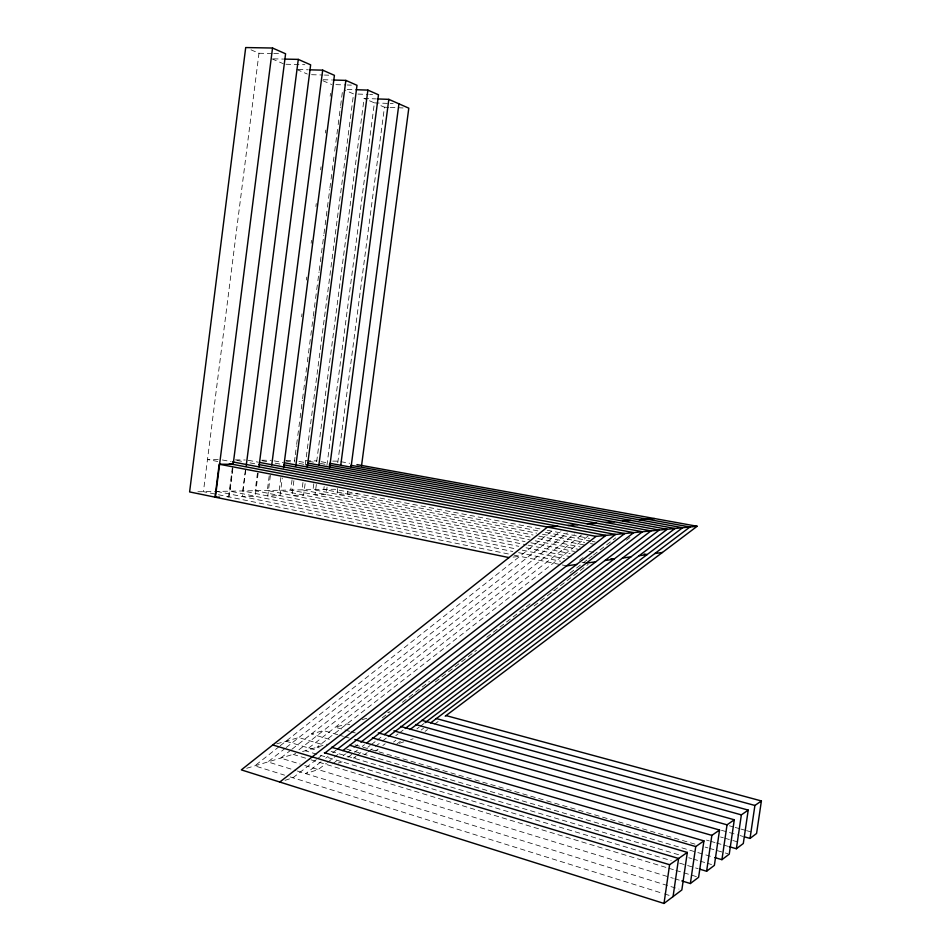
<?xml version="1.0" encoding="UTF-8"?>
<svg xmlns="http://www.w3.org/2000/svg" width="951" height="951" viewBox="0 0 951 951"><rect width="100%" height="100%" fill="white"/><g stroke="black" fill="none" stroke-linecap="round" stroke-linejoin="round"><path stroke-width="0.71" stroke-dasharray="4.75 3.57" d="M251.016 49.832L258.981 53.256L203.419 491.667L508.488 553.993M228.632 496.826L232.591 465.74M232.591 468.926L229.013 496.897L225.898 496.886M232.876 468.391L229.976 491.18L516.524 549.012M245.382 470.305L242.743 490.942L518.782 546.326M245.667 470.079L242.267 496.577L255.177 496.267L258.208 472.706M257.459 473.063L255.189 490.704L526.581 544.864M269.228 475.762L267.326 490.478L525.047 541.63M270.417 475.334L267.754 495.958L280.022 495.661L282.304 478.032M280.83 477.497L279.178 490.264L529.41 539.657M301.622 316.79L302.002 313.854M306.377 280.034L306.757 277.098M311.132 243.278L311.512 240.341M315.887 206.533L316.267 203.585M320.642 169.777L321.022 166.841M325.397 133.021L325.777 130.085M330.152 96.265L330.532 93.329M292.064 479.732L290.733 490.05L532.073 537.446M294.37 462.055L295.131 456.159M295.321 454.685L296.462 445.841M296.664 444.367L297.615 437.008M297.806 435.534L298.769 428.164M298.959 426.69L299.91 419.32M300.1 417.846L301.063 410.487M301.253 409.013L302.394 400.169M302.584 398.695L303.547 391.325M303.738 389.851L304.689 382.48M304.879 381.018L305.842 373.648M306.032 372.174L306.602 367.752M307.363 361.855L308.326 354.485M308.516 353.011L309.467 345.653M309.669 344.179L310.62 336.809M310.811 335.334L311.762 327.964M311.964 326.49L313.105 317.658M313.295 316.184L314.258 308.813M314.448 307.339L315.399 299.969M315.589 298.495L316.552 291.137M316.742 289.663L317.693 282.292M317.884 280.818L319.037 271.974M319.227 270.5L320.178 263.142M320.368 261.668L321.331 254.297M321.521 252.823L322.472 245.453M322.662 243.979L323.815 235.147M324.006 233.673L324.969 226.302M325.159 224.828L326.11 217.458M326.3 215.984L327.263 208.626M327.453 207.152L328.404 199.781M328.594 198.307L329.747 189.463M329.938 187.989L330.889 180.619M331.079 179.157L332.042 171.786M332.232 170.312L333.183 162.942M333.373 161.468L333.956 157.046M334.716 151.15L335.667 143.791M335.869 142.317L337.962 126.103M338.164 124.629L339.115 117.27M339.305 115.796L340.458 106.952M340.648 105.478L342.36 92.223M293.883 480.659L291.969 495.376L303.631 495.091L305.152 483.334M302.965 482.478L302.014 489.836L533.059 534.985M305.223 465.122L353.558 93.911L345.451 90.428M313.794 483.75L313.022 489.634L536.709 533.131M316.671 461.687L364.102 98.452L375.74 98.88M316.35 484.511L314.995 494.817L326.098 494.544L327.061 487.197M324.172 486.496L323.78 489.432L539.645 531.217M326.942 465.301L374.397 102.874L364.102 98.452M337.76 462.792L384.454 107.201L376.917 103.956M337.7 488.41L336.927 494.282L357.838 493.771M347.507 494.021L347.888 491.085M279.285 746.499L254.797 765.852L284.575 775.16M280.188 745.774L553.256 529.897M285.359 748.175L267.909 761.929L295.927 770.595M286.227 747.498L560.995 530.943M291.161 749.863L280.676 758.102L300.124 764.057M292.016 749.186L567.307 532.905M298.947 749.804L574.475 533.963M581.37 535.056L305.212 750.755L671.156 860.596M588.051 536.102L317.016 747.213L319.869 748.068M316.386 759.623L292.944 777.775L285.05 780.331M317.551 758.708L323.423 754.179M579.48 560.329L582.999 557.607M320.986 761.846L305.735 773.627L318.181 769.585L326.407 763.261M325.682 758.22L328.024 756.414M332.719 752.788L336.238 750.066M382.183 717.898L389.114 712.549M402.404 702.302L429.353 681.522M486.781 637.253L530.147 603.814M570.006 573.096L587.587 559.545M588.752 558.641L592.271 555.931M593.436 555.027L615.713 537.862M327.584 762.345L340.506 752.407M435.308 681.962L476.475 650.306M534.093 605.989L588.193 564.383M332.66 763.855L338.544 759.338M343.24 755.724L345.593 753.917M346.77 753.014L352.655 748.496M353.831 747.593L359.704 743.076M626.424 540.204L629.954 537.493M347.995 757.317L357.421 750.101M362.141 746.487L364.495 744.681M355.971 756.295L353.606 758.102L356.411 757.186M357.148 755.391L363.056 750.886M367.775 747.272L370.129 745.477M371.306 744.574L376.025 740.972M377.214 740.068L383.11 735.563M364.815 754.464L367.169 752.669M368.346 751.765L374.242 747.284M375.419 746.38L381.303 741.899M382.48 740.995L387.188 737.405M378.106 749.126L375.74 750.921L379.734 749.626M382.825 745.536L385.179 743.741M395.806 735.658L398.16 733.863M399.349 732.971L404.068 729.381M393.5 742.077L395.866 740.282M396.793 744.086L400.335 741.411M416.871 728.894L419.236 727.099M420.413 726.207L423.956 723.533M421.15 730.071L423.516 728.276M425.109 731.355L427.475 729.572M434.571 724.222L438.126 721.547M338.176 763.106L342.11 761.822M399.325 743.266L404.401 741.625M410.642 739.605L413.114 738.796M246.713 768.277L295.797 753.572M302.525 751.563L327.251 744.158M276.717 743.837L298.816 737.572L324.422 745.144M362.26 719.598L369.119 717.648M387.663 712.394L390.267 711.657M513.053 557.108L519.84 556.311M197.891 491.774L334.288 489.242L541.381 529.136M218.219 459.654L207.496 459.511L217.708 461.461M235.384 459.868L245.287 459.999M261.81 460.201L271.225 460.32M285.906 460.51L294.548 460.617M305.794 460.76L316.778 460.902M332.743 461.104L337.974 461.164M258.981 53.256L272.283 53.518M273.757 53.553L281.151 53.696M273.365 58.843L283.624 59.069M285.93 64.252L304.831 64.704M298.174 69.53L308.267 69.792M311.536 74.701L322.983 75.022M324.41 75.058L328.701 75.188M323.162 79.718L331.673 79.967M335.893 84.639L345.748 84.96M347.151 84.996L351.383 85.138M347.186 89.418L354.58 89.667M357.956 94.066L368.215 94.434M369.689 94.482L372.614 94.589M374.397 102.874L388.828 103.433M390.279 103.493L393.167 103.6M384.454 107.201L388.757 107.38M390.183 107.427L403.069 107.95M340.898 461.699L349.659 463.28M321.153 461.699L328.44 463.03M308.718 461.294L314.555 462.364M320.392 463.434L327.691 464.777M298.923 461.425L306.198 462.768M285.942 461.009L293.241 462.364M299.066 463.434L304.902 464.516M274.138 460.866L282.911 462.495M262.036 460.712L269.323 462.079M275.148 463.161L282.435 464.528M248.152 460.284L258.339 462.198M236.882 460.403L244.181 461.782M250.006 462.875L257.305 464.254M222.356 459.963L231.093 461.615M547.217 530.266L589.501 538.409M545.482 532.346L590.69 541.095M592.152 541.381L595.064 541.939M542.522 534.26L584.651 542.45M590.452 543.592L594.815 544.436M538.872 536.126L585.364 545.208M537.886 538.587L580.051 546.873M535.223 540.81L580.324 549.714M589.061 551.437L593.424 552.293M530.86 542.783L574.547 551.449M528.031 545.149L570.125 553.553M526.046 547.788L571.087 556.822M522.337 550.177L564.525 558.701M581.976 562.219L586.339 563.099M216.864 491.417L512.791 551.497M518.592 552.674L560.662 561.221M514.051 555.122L560.793 564.668M562.243 564.965L566.606 565.857M729.417 825.801L733.708 827.013M735.135 827.418L739.426 828.63M740.853 829.034L745.144 830.247M746.571 830.651L753.727 832.66M721.488 830.306L738.618 835.168M740.044 835.584L742.897 836.393M349.742 724.757L346.889 723.949L335.346 727.218L349.599 731.319M720.501 836.975L723.342 837.783M724.769 838.2L740.449 842.693M351.026 731.723L355.305 732.959M706.486 840.09L709.339 840.922M710.754 841.326L715.021 842.562M716.448 842.978L722.142 844.631M723.568 845.035L729.262 846.687M337.736 734.719L323.483 730.582L311.31 734.029L329.819 739.45M339.162 735.123L343.43 736.371M344.856 736.775L349.136 738.024M354.973 744.859L695.133 844.167M705.083 847.068L707.924 847.9M709.351 848.316L727.836 853.713M346.675 749.115L713.369 857.148M331.091 751.397L680.203 855.211M688.75 857.743L691.591 858.598M693.017 859.015L698.712 860.714M700.138 861.13L705.832 862.83M707.259 863.246L711.526 864.518M285.966 741.209L315.839 750.137M679.656 863.151L698.105 868.691M293.11 754.381L309.634 759.397M311.013 759.813L667.412 867.835M668.826 868.263L674.497 869.987M675.923 870.415L697.19 876.858M304.772 765.484L673.344 878.32M674.758 878.76L681.843 880.923M297.33 771.023L679.002 889.09M290.114 776.896L663.132 893.5M664.559 893.94L670.229 895.711M271.891 58.807L283.22 63.681M296.736 69.482L307.351 74.047M322.841 80.716L331.673 84.508"/><path stroke-width="1.43" d="M215.401 497.23L272.533 48.025L245.703 47.55L189.606 491.929L508.987 557.583M233.15 464.516L285.585 53.779L272.533 48.025M246.226 465.669L298.281 59.39L285.086 59.105M258.969 466.822L310.644 64.846L298.281 59.39M271.748 465.015L322.686 70.16L309.717 69.827M283.636 467.737L334.419 75.343L322.686 70.16M295.797 465.942L345.855 80.395L333.088 80.015M307.268 467.179L357.005 85.317L345.855 80.395M318.847 465.384L367.882 90.107L356.054 89.715M329.557 468.094L378.486 94.791L367.882 90.107M340.791 464.92L388.828 99.356L377.19 98.928M351.002 467.523L398.933 103.825M361.535 465.812L408.799 108.176L388.828 99.356M557.868 526.248L547.443 527.08L241.328 769.882L664 903.45L669.611 864.721L687.311 852.429L331.542 747.248M673.058 896.603L678.598 858.48L324.374 752.681M687.311 852.429L681.843 889.958L664 903.45M681.843 880.923L690.355 883.527L695.74 846.568L703.93 840.886L354.83 739.676M703.93 840.886L698.605 877.298L690.355 883.527M699.52 869.107L706.605 871.247L711.859 835.37L719.562 830.021L378.308 732.888M719.562 830.021L714.379 865.362L706.605 871.247M714.795 857.564L721.928 859.668L727.039 824.826L734.303 819.774L400.502 726.421M734.303 819.774L729.251 854.129L721.928 859.668M729.262 846.687L736.371 848.744L741.364 814.876L748.223 810.097L421.769 720.323M748.223 810.097L743.302 843.513L736.371 848.744M744.324 836.797L750.03 838.425L754.904 805.461L761.394 800.956L446.221 715.639M761.394 800.956L756.58 833.468L750.03 838.425M279.784 782.043L596.075 536.388L697.166 526.272L445.223 716.198M324.588 753.263L605.93 535.401L229.381 463.684M337.415 749.162L615.487 534.45L232.555 461.889M342.847 750.589L624.759 533.523L258.755 464.528M360.881 742.172L633.758 532.619L259.801 462.471M366.848 742.874L642.484 531.74L283.897 464.801M384.287 734.659L650.971 530.896L284.361 462.768M388.365 736.514L659.221 530.064L306.353 464.789M405.245 728.49L667.233 529.267L307.649 463.03M410.059 729.512L675.02 528.483L329.153 465.039M425.133 722.629L682.604 527.722L329.89 463.292M430.625 722.915L689.986 526.985L350.883 465.289M566.606 565.857L576.615 564.454M586.339 563.099L595.778 561.779M604.955 560.496L613.859 559.247L610.946 558.677M622.513 558.047L630.941 556.858M639.131 555.717L647.108 554.599L644.196 554.041M654.87 553.518L662.431 552.46M567.973 525.439L577.792 524.667M587.326 523.906L596.574 523.169M605.573 522.456L614.322 521.766M622.822 521.089L631.095 520.435M639.155 519.793L654.633 518.557M219.491 497.135L215.009 497.147L219.194 464.219L596.075 536.388M220.549 464.231L232.769 464.338M356.958 464.611L697.166 526.272M436.188 718.516L754.904 805.461M415.551 724.519L741.364 814.876M393.892 730.843L727.039 824.826M372.423 737.869L711.859 835.37M349.754 745.287L695.74 846.568M272.759 744.954L669.611 864.721"/></g></svg>
